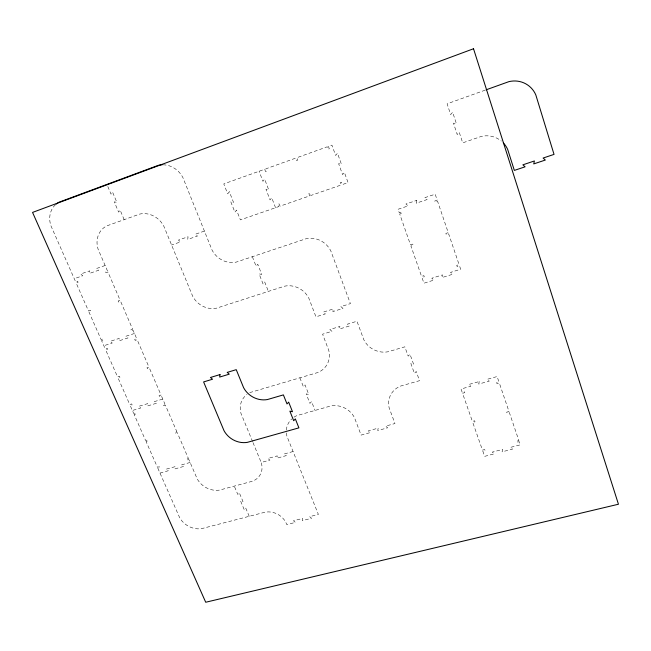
<?xml version="1.0" encoding="UTF-8"?>
<svg xmlns="http://www.w3.org/2000/svg" width="651" height="651" viewBox="0 0 651 651"><rect width="100%" height="100%" fill="white"/><g stroke="black" fill="none" stroke-linecap="round" stroke-linejoin="round"><path stroke-width="0.49" stroke-dasharray="3.25 2.44" d="M485.198 90.147L447.115 103.81L450.655 114.584L452.657 112.257L456.416 123.714L453.47 123.145L457.222 134.529L459.215 132.234L462.706 142.862L481.301 136.417A23.639 23.184 -42.2 0 1 501.343 141.055M105.136 265.51L96.543 268.489L98.635 270.246L89.513 273.404L89.724 270.857L80.643 274.006L82.726 275.755L74.263 278.685M204.414 231.081L195.3 234.238L197.432 236.053L187.748 239.405L188.058 236.752L178.431 240.089L180.555 241.895L171.571 245.004M134.456 333.475L125.944 336.233L127.995 337.942L118.954 340.855L119.182 338.414L110.182 341.327L112.224 343.028L103.826 345.738M162.766 399.087L154.336 401.626L156.338 403.295L147.378 405.988L147.631 403.644L138.712 406.33L140.706 407.99L132.389 410.488M190.116 462.47L181.759 464.806L183.72 466.433L174.842 468.915L175.111 466.669L166.265 469.143L168.227 470.763L159.983 473.065M293.072 451.525L284.251 453.95L286.245 455.619L276.87 458.19L277.245 455.879L267.911 458.442L269.896 460.102L261.132 462.503L261.499 463.602A17.878 15.705 31.1 0 1 251.196 481.561L219.493 490.105A19.961 17.374 32.7 0 1 197.229 478.941L188.855 459.549L186.902 460.094L186.479 459.118L188.44 458.573L177.202 432.533L175.241 433.102L174.81 432.118L176.779 431.548L165.37 405.125L163.401 405.711L162.97 404.71L164.939 404.116L161.464 396.06L159.495 396.662L159.056 395.653L161.033 395.051L149.404 368.108L147.419 368.726L146.98 367.701L148.957 367.083L137.158 339.724L135.172 340.367L134.716 339.326L136.71 338.683L133.105 330.342L131.12 330.993L130.664 329.943L132.658 329.3L120.614 301.389L118.62 302.056L118.156 300.998L120.158 300.331L107.928 271.988L105.926 272.679L105.454 271.605L107.464 270.914L98.106 249.227A21.638 19.204 52.4 0 1 106.756 225.897L139.664 214.089A21.8 19.563 52.9 0 1 163.775 226.076L192.745 296.376A21.426 19.546 45.9 0 0 216.449 308.183L284.617 286.163A21.467 20.01 38.6 0 1 308.843 298.207L315.955 316.825L325.345 313.904L323.246 312.106L333.312 308.965L332.864 311.56L342.987 308.411L340.88 306.605L350.409 303.635L330.838 250.969A21.914 20.775 42.8 0 0 306.133 238.714L236.223 262.101A21.898 20.254 50.4 0 1 212.055 250.082L182.882 177.552A22.329 20.238 57.6 0 0 162.945 164.801M124.162 219.656L120.118 210.07L118.604 212.104L114.275 201.843L116.879 202.388L112.533 192.061L111.02 194.128L107.293 185.307M249.211 516.3L245.761 508.122L244.255 509.741L240.553 500.977L243.002 501.563L239.291 492.758L237.778 494.402L234.287 486.118M252.604 441.638L241 413.475A20.58 18.472 32.9 0 1 246.989 394.449M252.995 442.574L261.197 462.487M252.352 256.706L256.103 266.251L257.763 264.257L261.743 274.413L259.082 273.843L263.045 283.942L264.705 281.973L268.399 291.404M299.883 377.816L303.407 386.775L305.05 384.953L308.786 394.482L306.198 393.896L309.925 403.384L311.569 401.577L315.035 410.431M275.536 207.71L271.752 197.798L270.043 199.906L265.982 189.286L268.717 189.848L264.64 179.163L262.931 181.304L259.09 171.254M286.367 432.915A20.58 18.513 28 0 0 287.018 436.471L318.372 514.428L309.632 516.65L311.585 518.277L302.308 520.637L302.691 518.424L293.455 520.776L295.399 522.395L286.79 524.584L286.391 523.632A17.577 15.185 27.2 0 0 264.078 512.443L201.533 528.669A19.603 16.771 32.1 0 1 179.66 517.691L157.859 468.256L159.78 467.711L159.357 466.751L157.436 467.288L146.084 441.557L148.013 440.996L147.582 440.019L145.653 440.581L134.139 414.467L136.075 413.89L135.636 412.897L133.699 413.475L130.192 405.516L132.129 404.93L131.689 403.929L129.752 404.515L118.01 377.889L119.955 377.279L119.507 376.27L117.562 376.872L105.641 349.847L107.594 349.221L107.146 348.195L105.193 348.822L101.556 340.579L103.509 339.944L103.053 338.911L101.1 339.545L88.943 311.975L90.904 311.324L90.44 310.275L88.479 310.934L76.134 282.941L78.104 282.265L77.64 281.199L75.671 281.875L50.9 225.718A21.792 19.025 54.6 0 1 55.547 204.634M286.35 430.075A20.58 18.513 28 0 1 291.721 418.959M293.959 417.201A20.58 18.513 28 0 1 297.157 415.525L330.96 405.899A20.759 18.822 25.6 0 1 354.453 417.617L361.126 435.096L370.338 432.565L368.32 430.856L378.198 428.138L377.726 430.539L387.646 427.821L385.62 426.104L394.97 423.532L389.16 407.908A21.255 19.563 18.1 0 1 400.577 386.076L419.529 380.68L416.217 371.485L414.418 373.373L410.862 363.527L413.556 364.121L409.984 354.217L408.185 356.13L404.824 346.82L388.012 351.784A21.613 20.393 24.1 0 1 363.836 339.757L356.951 321.236L347.447 324.149L349.538 325.939L339.456 329.024L339.903 326.46L329.862 329.536L331.945 331.318L322.587 334.183L328.747 350.311A21.157 19.554 32.4 0 1 318.022 372.453L250.716 392.333A20.58 18.472 32.9 0 0 248.78 393.285M416.778 200.362L416.225 203.193L427.113 199.556L424.924 197.635L435.177 194.201L437.203 200.166L434.803 200.964L435.21 202.152L437.602 201.362L448.238 232.659L445.854 233.432L446.252 234.604L448.637 233.831L459.093 264.623L456.725 265.364L457.116 266.511L459.484 265.771L460.664 269.229L450.533 272.387L452.673 274.25L441.923 277.603L442.485 274.893L431.784 278.237L433.924 280.093L423.947 283.201L421.962 277.521L424.281 276.797L423.882 275.658L421.563 276.382L410.919 246.013L413.247 245.256L412.848 244.101L410.512 244.857L399.69 213.976L402.033 213.194L401.626 212.023L399.275 212.804L398.038 209.272L408.128 205.903L405.947 203.991L416.778 200.362M479.274 381.535L478.688 384.066L489.251 381.12L487.168 379.321L497.12 376.538L498.959 381.966L496.64 382.609L497.006 383.691L499.325 383.048L509.001 411.53L506.698 412.156L507.056 413.222L509.367 412.596L518.888 440.629L516.593 441.232L516.951 442.281L519.246 441.679L520.312 444.828L510.49 447.375L512.524 449.125L502.084 451.827L502.686 449.41L492.294 452.103L494.321 453.837L484.637 456.351L482.83 451.176L485.085 450.59L484.718 449.548L482.464 450.142L472.756 422.45L475.027 421.84L474.66 420.79L472.39 421.4L462.535 393.277L464.814 392.643L464.44 391.576L462.161 392.211L461.03 388.997L470.828 386.263L468.761 384.481L479.274 381.535M229.339 191.719L227.679 193.827L223.789 183.916L264.672 169.252L265.567 171.604L266.682 171.205L265.787 168.853L295.692 158.128L296.571 160.504L297.71 160.097L296.832 157.713L327.274 146.792L328.145 149.201L329.308 148.786L328.43 146.377L331.912 145.132L335.647 155.459L337.47 153.245L341.433 164.223L338.618 163.661L342.564 174.582L344.379 172.393L348.057 182.589L342.28 184.591L341.425 182.223L340.27 182.622L341.132 184.99L310.852 195.479L309.99 193.135L308.851 193.534L309.721 195.87L279.979 206.172L279.1 203.861L277.993 204.251L278.872 206.562L240.382 219.892L236.549 210.11L234.889 212.185L230.771 201.704L233.473 202.266L229.339 191.719"/><path stroke-width="0.98" d="M486.151 89.805L508.862 81.66A24.616 23.705 -52.6 0 1 535.814 94.916L554.034 154.393L543.097 158.055L545.335 160.048L533.722 163.922L534.414 160.96L522.867 164.825L525.097 166.811L514.339 170.407L507.674 149.429A23.639 23.184 -42.2 0 0 503.28 142.862M162.156 164.817A22.329 20.238 57.6 0 0 158.291 165.346L59.095 202.176A21.792 19.025 54.6 0 0 56.092 204.162M220.005 374.585L219.672 377.067L229.274 374.162L227.191 372.405L236.24 369.662L243.604 387.687A21.312 19.318 34.6 0 0 267.382 399.559L283.388 394.888L287.001 403.945L288.662 402.115L292.494 411.741L289.874 411.147L293.691 420.725L295.351 418.91L298.907 427.862L247.356 442.355A20.913 18.61 33.4 0 1 224.017 430.685L203.608 381.925L212.527 379.232L210.444 377.482L220.005 374.585M473.521 48.752L32.55 212.413L205.708 602.248L618.45 504.232L473.521 48.752"/></g></svg>
